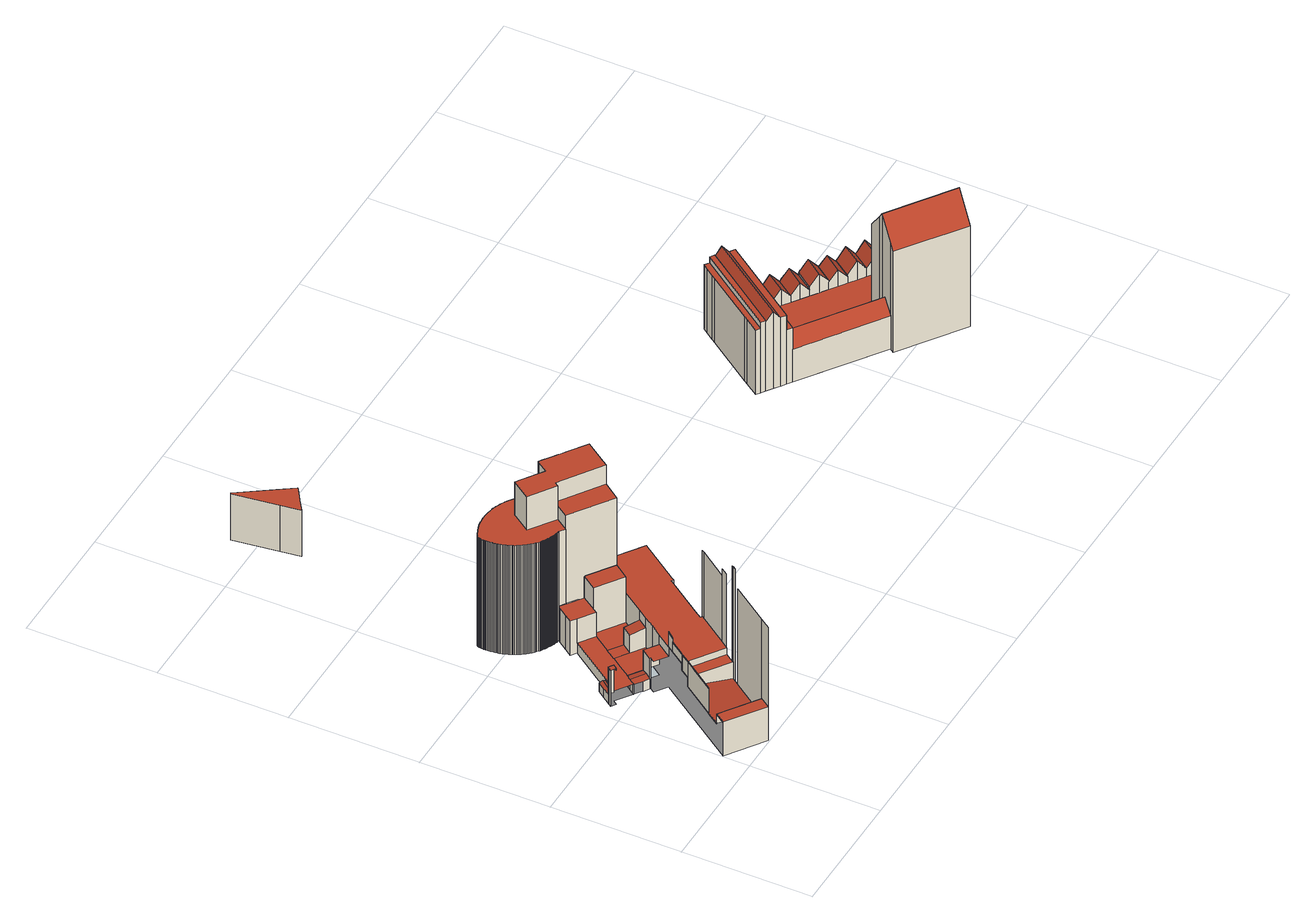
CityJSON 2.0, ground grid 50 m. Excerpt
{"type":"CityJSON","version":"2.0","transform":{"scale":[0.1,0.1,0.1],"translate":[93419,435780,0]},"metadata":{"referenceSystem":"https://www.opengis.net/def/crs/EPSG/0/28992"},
"CityObjects":{
"object1":{"type":"GenericCityObject","geometry":[{"type":"MultiSurface","lod":"2","boundaries":[[[0,1,2,3]]]}]},
"object2":{"type":"GenericCityObject","geometry":[{"type":"MultiSurface","lod":"2","boundaries":[[[4,0,3,5]]]}]},
"building1":{"type":"Building","attributes":{"TerrainHeight":3.89,"bron_geo":"Lidar 15-30 punten - nov. 2008","bron_tex":"UltraCAM-X 10cm juni 2008","status":"1","voll_tex":"complete"},"geometry":[{"type":"MultiSurface","lod":"2","boundaries":[[[6,7,8]],[[9,10,11,12,13]],[[14,15,11,10]],[[16,17,18,19,20]],[[21,22,23,24,25,26,27,28,29]],[[30,31,32,33,34]],[[32,35,36,33]],[[37,38,39,40]],[[41,42,43,44]],[[45,46,47,48,49,50,51,52,53]],[[54,55,56,57,58,59,60,61,62,63,64,65,66,67,68,69,70,71,72]],[[73,74,75,76]],[[77,78,79,80,81,82]],[[83,84,85]],[[86,87,88,89]],[[90,91,92,93,94,95]],[[96,97,98,99,100,101]],[[102,103,104,24,23,22]],[[105,106,107,25]],[[108,109,110,111,112,113,114,115,116,117,118,119,120,121,122,123,124,125,126,127,128,129,130,131,132,133,134,135]],[[136,137,138,139]],[[140,141,116,142]],[[143,144,141,140]],[[145,115,137,146]],[[147,114,115,145]],[[148,149,150,151]],[[151,72,152,148]],[[8,153,154,6]],[[7,95,94,8]],[[6,101,100,7]],[[155,156,157,158]],[[158,152,71,155]],[[13,125,159,9]],[[12,126,125,13]],[[11,160,126,12]],[[15,127,160,11]],[[19,124,123,20]],[[18,159,124,19]],[[161,10,9,18]],[[17,14,10,161]],[[16,162,163,17]],[[28,15,14,29]],[[27,128,127,28]],[[21,164,2,22]],[[33,165,164,34]],[[31,166,167,32]],[[30,168,166,31]],[[36,2,165,33]],[[32,167,169,35]],[[39,25,24,40]],[[38,170,25,39]],[[40,24,171,37]],[[43,48,47,44]],[[42,133,172,43]],[[41,66,65,42]],[[44,107,106,41]],[[52,130,129,53]],[[51,131,130,52]],[[50,132,131,51]],[[48,172,173,49]],[[46,26,107,47]],[[45,27,26,46]],[[53,129,128,45]],[[70,78,77,71]],[[69,103,102,70]],[[68,104,103,69]],[[67,74,73,68]],[[66,106,105,67]],[[63,135,134,64]],[[60,110,109,61]],[[59,111,110,60]],[[58,112,111,59]],[[57,113,112,58]],[[56,114,113,57]],[[72,93,92,54]],[[75,38,37,76]],[[74,105,170,75]],[[76,171,104,73]],[[80,166,120,81]],[[79,169,166,80]],[[78,102,174,79]],[[84,99,98,85]],[[83,91,90,84]],[[89,175,176,86]],[[88,97,96,89]],[[86,117,116,87]],[[93,177,178,94]],[[95,100,99,90]],[[101,179,180,96]],[[22,36,35,174]]],"semantics":{"surfaces":[{"type":"RoofSurface"},{"type":"GroundSurface"},{"type":"WallSurface"}],"values":[0,0,0,0,0,0,0,0,0,0,0,0,0,0,0,0,0,0,0,1,2,2,2,2,2,2,2,2,2,2,2,2,2,2,2,2,2,2,2,2,2,2,2,2,2,2,2,2,2,2,2,2,2,2,2,2,2,2,2,2,2,2,2,2,2,2,2,2,2,2,2,2,2,2,2,2,2,2,2,2,2,2,2,2,2,2,2,2,2,2]}}]},
"object3":{"type":"GenericCityObject","geometry":[{"type":"MultiSurface","lod":"2","boundaries":[[[181,182,183,184]]]}]},
"building2":{"type":"Building","attributes":{"TerrainHeight":3.73,"bron_geo":"Lidar 15-30 punten - nov. 2008","bron_tex":"UltraCAM-X 10cm juni 2008","status":"1","voll_tex":"complete"},"geometry":[{"type":"MultiSurface","lod":"2","boundaries":[[[185,186,187,188,189,190,191,192,193,194,195,196,197,198,199]],[[200,201,202,203,204,205,206,207,208,209,210,211,212,213,214,215,216,217,218,219,220,221,222,223,224,225,226,227,228,229,230,231,232,233,234,235,236,237,238,239,240,241,242,243,244,245,246,247,248,249,250,251,252,253,254,255,256,257,258,259,260,261,262,263,264,265,266,267,268,269,270,271,272,273,274,275,276,277,278,279,280,281,282,283,284,285,286,287,288,289,290,291,292,293,294,295,296,297,298,299,300,301,302,303,304,305,306,307,308,309,310,311,312,313,314,315,316,317,318,319,320,321,322,323,324,325,326,327,328,329,330,331,332,333,334,335,336,337,338,339,340,341,342,343,344,345,346,347,348,349,350,351,352,353,354,355,356,357,358,359,360,361,362,363,364,365,366,367]],[[368,369,370]],[[371,372,373]],[[374,375,376,377,378]],[[379,380,381,382,383,134,133,132,384,385,386,387,388,389,390,391,392,393,394,395,396,397,398,399,400,401,402,403,404,405,406,407,408,409,410,411,412,413,414,415,416,417,418,419,420,421,422,423,424,425,426,427,428,429,430,431,432,433,434,435,436,437,438,439,440,441,442,443,444,445,446,447,448,449,450,451,452,453,454,455,456,457,458,459,460,461,462,463,464,465,466,467,468,469,470,471,472,473,474,475,476,477,478,479,480,481,482,483,484,485,486,487,488,489,490,491,492,493,494,495,496,497,498,499,500,501,502,503,504,505,506,507,508,509,510,511,512,513,514,515,516,517,518,519,520,521,522,523,524,525,526,527,528,529,530,531,532,533,534,535,536,537,538,539,540,541,542,543,544,545,546,547]],[[197,201,200,198]],[[196,202,201,197]],[[195,203,202,196]],[[194,546,545,195]],[[193,547,546,194]],[[192,379,547,193]],[[191,380,379,192]],[[190,381,380,191]],[[189,382,381,190]],[[188,383,382,189]],[[187,134,383,188]],[[186,372,371,187]],[[185,376,375,186]],[[199,377,376,185]],[[198,200,367,199]],[[296,452,451,297]],[[295,453,452,296]],[[294,454,453,295]],[[293,455,454,294]],[[292,456,455,293]],[[291,457,456,292]],[[290,458,457,291]],[[289,459,458,290]],[[288,460,459,289]],[[287,461,460,288]],[[286,462,461,287]],[[285,463,462,286]],[[284,464,463,285]],[[283,465,464,284]],[[282,466,465,283]],[[281,467,466,282]],[[280,468,467,281]],[[279,469,468,280]],[[278,470,469,279]],[[277,471,470,278]],[[276,472,471,277]],[[275,473,472,276]],[[274,474,473,275]],[[273,475,474,274]],[[272,476,475,273]],[[271,477,476,272]],[[270,478,477,271]],[[269,479,478,270]],[[268,480,479,269]],[[267,481,480,268]],[[266,482,481,267]],[[265,483,482,266]],[[264,484,483,265]],[[263,485,484,264]],[[262,486,485,263]],[[261,487,486,262]],[[260,488,487,261]],[[259,489,488,260]],[[258,490,489,259]],[[257,491,490,258]],[[256,492,491,257]],[[255,493,492,256]],[[254,494,493,255]],[[253,495,494,254]],[[252,496,495,253]],[[251,497,496,252]],[[250,498,497,251]],[[249,499,498,250]],[[248,500,499,249]],[[247,501,500,248]],[[246,502,501,247]],[[245,503,502,246]],[[244,504,503,245]],[[243,505,504,244]],[[242,506,505,243]],[[241,507,506,242]],[[240,508,507,241]],[[239,509,508,240]],[[238,510,509,239]],[[237,511,510,238]],[[236,512,511,237]],[[235,513,512,236]],[[234,514,513,235]],[[233,515,514,234]],[[232,516,515,233]],[[231,517,516,232]],[[230,518,517,231]],[[229,519,518,230]],[[228,520,519,229]],[[227,521,520,228]],[[226,522,521,227]],[[225,523,522,226]],[[224,524,523,225]],[[223,525,524,224]],[[222,526,525,223]],[[221,527,526,222]],[[220,528,527,221]],[[219,529,528,220]],[[218,530,529,219]],[[217,531,530,218]],[[216,532,531,217]],[[215,533,532,216]],[[214,534,533,215]],[[213,535,534,214]],[[212,536,535,213]],[[211,537,536,212]],[[210,538,537,211]],[[209,539,538,210]],[[208,540,539,209]],[[207,541,540,208]],[[206,542,541,207]],[[205,543,542,206]],[[204,544,543,205]],[[203,545,544,204]],[[365,370,369,366]],[[364,384,132,365]],[[363,385,384,364]],[[362,386,385,363]],[[361,387,386,362]],[[360,388,387,361]],[[359,389,388,360]],[[358,390,389,359]],[[357,391,390,358]],[[356,392,391,357]],[[355,393,392,356]],[[354,394,393,355]],[[353,395,394,354]],[[352,396,395,353]],[[351,397,396,352]],[[350,398,397,351]],[[349,399,398,350]],[[348,400,399,349]],[[347,401,400,348]],[[346,402,401,347]],[[345,403,402,346]],[[344,404,403,345]],[[343,405,404,344]],[[342,406,405,343]],[[341,407,406,342]],[[340,408,407,341]],[[339,409,408,340]],[[338,410,409,339]],[[337,411,410,338]],[[336,412,411,337]],[[335,413,412,336]],[[334,414,413,335]],[[333,415,414,334]],[[332,416,415,333]],[[331,417,416,332]],[[330,418,417,331]],[[329,419,418,330]],[[328,420,419,329]],[[327,421,420,328]],[[326,422,421,327]],[[325,423,422,326]],[[324,424,423,325]],[[323,425,424,324]],[[322,426,425,323]],[[321,427,426,322]],[[320,428,427,321]],[[319,429,428,320]],[[318,430,429,319]],[[317,431,430,318]],[[316,432,431,317]],[[315,433,432,316]],[[314,434,433,315]],[[313,435,434,314]],[[312,436,435,313]],[[311,437,436,312]],[[310,438,437,311]],[[309,439,438,310]],[[308,440,439,309]],[[307,441,440,308]],[[306,442,441,307]],[[305,443,442,306]],[[304,444,443,305]],[[303,445,444,304]],[[302,446,445,303]],[[301,447,446,302]],[[300,448,447,301]],[[299,449,448,300]],[[298,450,449,299]],[[297,451,450,298]],[[368,173,548,369]],[[370,50,49,368]],[[373,65,64,371]],[[377,367,366,378]],[[374,373,372,375]],[[378,548,133,374]]],"semantics":{"surfaces":[{"type":"RoofSurface"},{"type":"GroundSurface"},{"type":"WallSurface"}],"values":[0,0,0,0,0,1,2,2,2,2,2,2,2,2,2,2,2,2,2,2,2,2,2,2,2,2,2,2,2,2,2,2,2,2,2,2,2,2,2,2,2,2,2,2,2,2,2,2,2,2,2,2,2,2,2,2,2,2,2,2,2,2,2,2,2,2,2,2,2,2,2,2,2,2,2,2,2,2,2,2,2,2,2,2,2,2,2,2,2,2,2,2,2,2,2,2,2,2,2,2,2,2,2,2,2,2,2,2,2,2,2,2,2,2,2,2,2,2,2,2,2,2,2,2,2,2,2,2,2,2,2,2,2,2,2,2,2,2,2,2,2,2,2,2,2,2,2,2,2,2,2,2,2,2,2,2,2,2,2,2,2,2,2,2,2,2,2,2,2,2,2,2,2,2,2,2,2,2,2,2,2,2,2,2,2,2,2,2,2,2]}}]},
"building3":{"type":"Building","attributes":{"TerrainHeight":0.1,"bron_geo":"Lidar 15-30 punten - nov. 2008","bron_tex":"UltraCAM-X 10cm juni 2008","status":"1","voll_tex":"complete"},"geometry":[{"type":"MultiSurface","lod":"2","boundaries":[[[549,550,551,552,553,554,555,556,557,558]],[[559,560,561,562,563,564,565,566,567,568]],[[557,568,567,558]],[[556,559,568,557]],[[555,560,559,556]],[[554,561,560,555]],[[553,562,561,554]],[[552,563,562,553]],[[551,564,563,552]],[[550,565,564,551]],[[549,566,565,550]],[[558,567,566,549]]],"semantics":{"surfaces":[{"type":"RoofSurface"},{"type":"GroundSurface"},{"type":"WallSurface"}],"values":[0,1,2,2,2,2,2,2,2,2,2,2]}}]},
"building4":{"type":"Building","attributes":{"TerrainHeight":3.5,"bron_geo":"Lidar 15-30 punten - nov. 2008","bron_tex":"UltraCAM-X 10cm juni 2008","status":"1","voll_tex":"complete"},"geometry":[{"type":"MultiSurface","lod":"2","boundaries":[[[569,570,571,572,573,574,575,576,577,578,579,580,581,582,583,584,585]],[[586,587,588,589]],[[587,590,591,588]],[[592,593,594,595,596,597]],[[598,599,593,592]],[[600,601,602,603,604]],[[604,603,605,606,607,608,609]],[[610,611,612,613,614]],[[614,613,615,616,617,618]],[[619,620,621,622,623,624]],[[625,626,627,620,619]],[[628,629,630,631,632,633,634]],[[635,636,637,629,628]],[[638,639,640,641,599,598]],[[642,643,639,638]],[[644,645,646,647,648,649]],[[624,623,645,644]],[[650,651,652,653]],[[653,652,654,655,643,642]],[[656,657,658,659,660,661,662]],[[663,664,665,666,667]],[[668,669,670,664,663]],[[671,672,673,674]],[[675,676,677,678,679,680]],[[681,675,680,682,683]],[[684,685,686,687,688,689,690,691,692]],[[693,694,669,668]],[[695,696,697,698,699,700,701,702,703,704,705,706,707,708,709,710,711,712,713,714,715,716,717,718,719,720,721,722,723,724,725,726,727]],[[582,728,729,583]],[[580,730,731,581]],[[579,732,730,580]],[[573,698,733,574]],[[572,699,698,573]],[[571,700,699,572]],[[570,701,700,571]],[[588,734,735,589]],[[586,705,736,587]],[[589,735,705,586]],[[591,737,734,588]],[[590,585,584,591]],[[587,736,738,590]],[[612,739,740,613]],[[611,741,739,612]],[[614,742,578,610]],[[616,722,743,617]],[[615,723,722,616]],[[613,740,723,615]],[[618,579,742,614]],[[622,726,744,623]],[[621,727,726,622]],[[620,745,727,621]],[[624,577,746,619]],[[627,747,745,620]],[[626,748,747,627]],[[619,746,576,625]],[[595,713,749,596]],[[594,714,713,595]],[[593,750,714,594]],[[597,729,751,592]],[[599,752,750,593]],[[592,751,728,598]],[[633,651,650,634]],[[632,719,753,633]],[[631,720,719,632]],[[630,721,720,631]],[[629,754,721,630]],[[634,730,755,628]],[[637,756,754,629]],[[636,743,756,637]],[[635,618,617,636]],[[628,755,732,635]],[[641,715,752,599]],[[640,716,715,641]],[[639,757,716,640]],[[598,582,758,638]],[[643,759,757,639]],[[638,758,581,642]],[[648,611,610,649]],[[647,724,741,648]],[[646,725,724,647]],[[645,760,725,646]],[[649,578,761,644]],[[623,744,760,645]],[[644,761,577,624]],[[651,753,762,652]],[[653,763,730,650]],[[655,717,759,643]],[[654,718,717,655]],[[652,762,718,654]],[[642,731,763,653]],[[660,764,765,661]],[[659,749,764,660]],[[658,597,596,659]],[[657,584,583,658]],[[656,735,737,657]],[[662,766,735,656]],[[665,767,768,666]],[[664,769,767,665]],[[667,770,771,663]],[[670,772,769,664]],[[669,773,772,670]],[[663,771,774,668]],[[673,685,684,674]],[[672,768,775,673]],[[671,667,666,672]],[[674,776,770,671]],[[679,738,777,680]],[[678,569,585,679]],[[677,570,569,678]],[[676,702,701,677]],[[675,778,702,676]],[[682,705,704,683]],[[680,777,705,682]],[[681,703,778,675]],[[683,704,703,681]],[[691,707,706,692]],[[690,708,707,691]],[[689,709,708,690]],[[688,710,709,689]],[[687,711,710,688]],[[686,712,711,687]],[[685,775,712,686]],[[692,706,776,684]],[[694,765,773,669]],[[693,662,661,694]],[[668,774,766,693]],[[602,779,780,603]],[[601,733,779,602]],[[600,575,574,601]],[[604,781,575,600]],[[608,626,625,609]],[[607,695,748,608]],[[606,696,695,607]],[[605,697,696,606]],[[603,780,697,605]],[[609,576,781,604]]],"semantics":{"surfaces":[{"type":"RoofSurface"},{"type":"GroundSurface"},{"type":"WallSurface"}],"values":[0,0,0,0,0,0,0,0,0,0,0,0,0,0,0,0,0,0,0,0,0,0,0,0,0,0,0,1,2,2,2,2,2,2,2,2,2,2,2,2,2,2,2,2,2,2,2,2,2,2,2,2,2,2,2,2,2,2,2,2,2,2,2,2,2,2,2,2,2,2,2,2,2,2,2,2,2,2,2,2,2,2,2,2,2,2,2,2,2,2,2,2,2,2,2,2,2,2,2,2,2,2,2,2,2,2,2,2,2,2,2,2,2,2,2,2,2,2,2,2,2,2,2,2,2,2,2,2,2,2,2,2,2,2,2,2]}}]}
},
"vertices":[
[306,529,0],[277,488,0],[177,559,0],[205,600,0],
[334,569,0],[234,640,0],
[66,189,225],[156,317,225],[177,346,225],[68,575,40],[76,569,44],[118,622,44],[107,629,38],[87,602,39],[86,562,39],[127,615,39],[74,547,162],[86,562,162],[68,575,162],[63,568,162],[57,559,162],[148,518,46],[177,559,46],[205,600,46],[234,640,46],[260,678,46],[307,745,46],[248,787,46],[127,615,46],[86,562,46],[177,498,45],[198,483,45],[213,503,49],[162,539,49],[148,518,45],[227,524,45],[177,559,45],[284,605,47],[311,642,47],[260,678,47],[234,640,47],[418,689,250],[458,745,250],[357,816,250],[318,759,250],[248,787,153],[307,745,153],[318,759,153],[357,816,153],[346,824,153],[277,872,153],[271,863,153],[247,830,153],[228,802,153],[323,254,180],[421,392,180],[428,402,180],[421,407,180],[438,433,180],[525,556,180],[542,580,180],[550,575,180],[557,586,180],[665,740,180],[524,839,180],[458,745,180],[418,689,180],[361,607,180],[334,569,180],[306,529,180],[277,488,180],[237,432,180],[182,353,180],[334,569,135],[361,607,135],[311,642,124],[284,605,124],[237,432,137],[277,488,137],[227,524,137],[198,483,137],[201,481,137],[190,465,137],[300,221,580],[298,217,580],[289,205,580],[7,104,151],[148,5,151],[175,44,151],[34,143,151],[298,217,151],[300,221,151],[323,254,151],[182,353,151],[177,346,151],[156,317,151],[34,143,110],[175,44,76],[289,205,76],[298,217,76],[156,317,110],[66,189,110],[277,488,46],[306,529,46],[334,569,46],[361,607,46],[418,689,46],[318,759,46],[557,586,0],[550,575,0],[542,580,0],[525,556,0],[438,433,0],[421,407,0],[428,402,0],[421,392,0],[148,5,0],[7,104,0],[237,432,0],[190,465,0],[201,481,0],[86,562,0],[74,547,0],[57,559,0],[63,568,0],[87,602,0],[107,629,0],[127,615,0],[248,787,0],[228,802,0],[247,830,0],[271,863,0],[277,872,0],[458,745,0],[524,839,0],[665,740,0],[343,282,507],[343,282,0],[326,258,0],[326,258,507],[175,44,507],[175,44,0],[148,5,507],[277,188,507],[277,188,0],[421,392,477],[343,282,477],[428,402,477],[220,408,225],[220,408,222],[182,353,222],[182,353,225],[220,408,180],[177,346,222],[66,189,222],[237,432,248],[237,432,245],[220,408,240],[220,408,243],[68,575,0],[118,622,0],[76,569,162],[74,547,153],[86,562,153],[148,518,0],[162,539,0],[198,483,0],[213,503,0],[177,498,0],[227,524,0],[311,642,46],[284,605,46],[357,816,0],[346,824,0],[227,524,46],[34,143,148],[7,104,148],[182,353,149],[177,346,149],[66,189,107],[34,143,107],
[361,607,0],[260,678,0],[318,759,0],[418,689,0],
[343,920,638],[504,809,638],[524,839,638],[574,910,638],[506,958,638],[484,973,638],[477,978,638],[455,993,638],[425,1015,638],[414,1022,638],[409,1015,638],[382,976,638],[284,1044,638],[234,972,638],[332,904,638],[234,972,489],[284,1044,489],[382,976,489],[409,1015,489],[385,1031,489],[394,1036,489],[391,1043,489],[388,1047,489],[385,1052,489],[381,1057,489],[378,1061,489],[374,1066,489],[371,1070,489],[367,1074,489],[363,1078,489],[358,1082,489],[354,1086,489],[350,1089,489],[345,1093,489],[341,1096,489],[336,1099,489],[332,1102,489],[327,1105,489],[322,1108,489],[317,1110,489],[314,1112,489],[311,1113,489],[308,1114,489],[305,1115,489],[302,1117,489],[299,1118,489],[296,1119,489],[293,1120,489],[290,1121,489],[288,1122,489],[286,1122,489],[284,1123,489],[282,1124,489],[281,1124,489],[279,1125,489],[277,1125,489],[275,1126,489],[272,1126,489],[267,1127,489],[262,1128,489],[257,1129,489],[252,1130,489],[246,1131,489],[241,1131,489],[236,1131,489],[230,1132,489],[225,1132,489],[220,1132,489],[214,1131,489],[209,1131,489],[203,1130,489],[198,1130,489],[192,1129,489],[187,1128,489],[181,1127,489],[176,1125,489],[172,1124,489],[167,1123,489],[163,1121,489],[159,1120,489],[155,1118,489],[151,1116,489],[147,1114,489],[143,1113,489],[139,1111,489],[138,1110,489],[136,1109,489],[135,1109,489],[134,1108,489],[132,1107,489],[131,1107,489],[130,1106,489],[129,1105,489],[127,1105,489],[124,1101,489],[124,1100,489],[124,1099,489],[123,1098,489],[123,1097,489],[123,1096,489],[123,1095,489],[122,1094,489],[122,1093,489],[122,1092,489],[122,1091,489],[122,1089,489],[121,1088,489],[121,1086,489],[121,1084,489],[121,1081,489],[120,1079,489],[120,1076,489],[120,1074,489],[120,1072,489],[121,1069,489],[121,1067,489],[121,1062,489],[121,1056,489],[121,1051,489],[122,1046,489],[122,1040,489],[123,1035,489],[124,1030,489],[125,1025,489],[126,1020,489],[127,1015,489],[129,1009,489],[130,1004,489],[132,999,489],[134,994,489],[135,989,489],[137,984,489],[140,979,489],[142,975,489],[144,970,489],[147,965,489],[150,960,489],[152,956,489],[155,951,489],[159,947,489],[162,942,489],[165,938,489],[169,934,489],[172,930,489],[176,926,489],[180,922,489],[184,918,489],[188,914,489],[192,911,489],[197,907,489],[201,904,489],[205,901,489],[209,899,489],[212,897,489],[215,895,489],[218,893,489],[221,891,489],[225,889,489],[228,888,489],[231,886,489],[235,884,489],[236,884,489],[237,883,489],[239,883,489],[240,882,489],[241,882,489],[243,881,489],[244,880,489],[245,880,489],[247,879,489],[248,879,489],[251,878,489],[253,877,489],[256,876,489],[258,876,489],[261,875,489],[264,874,489],[266,873,489],[269,873,489],[271,872,489],[277,872,489],[299,856,489],[332,904,489],[346,824,155],[299,856,155],[277,872,155],[524,839,181],[504,809,181],[458,745,181],[458,745,552],[504,809,552],[343,920,552],[332,904,552],[299,856,552],[455,993,0],[477,978,0],[484,973,0],[506,958,0],[574,910,0],[271,872,0],[269,873,0],[266,873,0],[264,874,0],[261,875,0],[258,876,0],[256,876,0],[253,877,0],[251,878,0],[248,879,0],[247,879,0],[245,880,0],[244,880,0],[243,881,0],[241,882,0],[240,882,0],[239,883,0],[237,883,0],[236,884,0],[235,884,0],[231,886,0],[228,888,0],[225,889,0],[221,891,0],[218,893,0],[215,895,0],[212,897,0],[209,899,0],[205,901,0],[201,904,0],[197,907,0],[192,911,0],[188,914,0],[184,918,0],[180,922,0],[176,926,0],[172,930,0],[169,934,0],[165,938,0],[162,942,0],[159,947,0],[155,951,0],[152,956,0],[150,960,0],[147,965,0],[144,970,0],[142,975,0],[140,979,0],[137,984,0],[135,989,0],[134,994,0],[132,999,0],[130,1004,0],[129,1009,0],[127,1015,0],[126,1020,0],[125,1025,0],[124,1030,0],[123,1035,0],[122,1040,0],[122,1046,0],[121,1051,0],[121,1056,0],[121,1062,0],[121,1067,0],[121,1069,0],[120,1072,0],[120,1074,0],[120,1076,0],[120,1079,0],[121,1081,0],[121,1084,0],[121,1086,0],[121,1088,0],[122,1089,0],[122,1091,0],[122,1092,0],[122,1093,0],[122,1094,0],[123,1095,0],[123,1096,0],[123,1097,0],[123,1098,0],[124,1099,0],[124,1100,0],[124,1101,0],[127,1105,0],[129,1105,0],[130,1106,0],[131,1107,0],[132,1107,0],[134,1108,0],[135,1109,0],[136,1109,0],[138,1110,0],[139,1111,0],[143,1113,0],[147,1114,0],[151,1116,0],[155,1118,0],[159,1120,0],[163,1121,0],[167,1123,0],[172,1124,0],[176,1125,0],[181,1127,0],[187,1128,0],[192,1129,0],[198,1130,0],[203,1130,0],[209,1131,0],[214,1131,0],[220,1132,0],[225,1132,0],[230,1132,0],[236,1131,0],[241,1131,0],[246,1131,0],[252,1130,0],[257,1129,0],[262,1128,0],[267,1127,0],[272,1126,0],[275,1126,0],[277,1125,0],[279,1125,0],[281,1124,0],[282,1124,0],[284,1123,0],[286,1122,0],[288,1122,0],[290,1121,0],[293,1120,0],[296,1119,0],[299,1118,0],[302,1117,0],[305,1115,0],[308,1114,0],[311,1113,0],[314,1112,0],[317,1110,0],[322,1108,0],[327,1105,0],[332,1102,0],[336,1099,0],[341,1096,0],[345,1093,0],[350,1089,0],[354,1086,0],[358,1082,0],[363,1078,0],[367,1074,0],[371,1070,0],[374,1066,0],[378,1061,0],[381,1057,0],[385,1052,0],[388,1047,0],[391,1043,0],[394,1036,0],[385,1031,0],[409,1015,0],[414,1022,0],[425,1015,0],[299,856,0],
[249,1921,206],[259,1844,206],[293,1867,206],[305,1875,206],[335,1895,206],[353,1907,206],[357,1910,206],[316,1970,206],[229,2100,206],[224,2097,206],[316,1970,0],[357,1910,0],[353,1907,0],[335,1895,0],[305,1875,0],[293,1867,0],[259,1844,0],[249,1921,0],[224,2097,0],[229,2100,0],
[2212,686,71],[2428,534,71],[2548,704,71],[2560,720,71],[2565,728,71],[2518,762,71],[2468,692,71],[2409,734,71],[2351,776,71],[2292,818,71],[2233,860,71],[2174,901,71],[2115,943,71],[2056,985,71],[1997,1027,71],[1874,853,71],[2177,637,71],[2130,570,147],[2153,604,202],[1849,819,202],[1825,785,147],[2177,637,148],[1874,853,147],[2027,1006,145],[2075,1075,145],[2063,1084,125],[2053,1091,108],[2046,1096,98],[1997,1027,98],[2056,985,98],[2105,1054,98],[2468,692,108],[2518,762,108],[2516,763,112],[2488,782,156],[2439,713,156],[2477,791,137],[2475,792,134],[2465,799,118],[2459,803,108],[2409,734,108],[2292,818,101],[2341,887,101],[2327,896,121],[2311,907,145],[2262,839,145],[2299,916,127],[2289,923,111],[2282,928,101],[2233,860,101],[2380,755,155],[2429,824,155],[2417,833,134],[2406,840,118],[2400,845,107],[2351,776,107],[2409,734,107],[2459,803,107],[2443,814,133],[2203,880,155],[2252,949,155],[2238,959,134],[2229,965,120],[2228,966,119],[2223,970,110],[2174,901,110],[2233,860,110],[2282,928,110],[2267,939,133],[2085,964,145],[2134,1033,145],[2121,1042,124],[2111,1049,108],[2115,943,98],[2164,1012,98],[2321,797,155],[2370,866,155],[2358,875,135],[2348,882,118],[2341,887,107],[2292,818,107],[2174,901,98],[2223,970,98],[2193,991,144],[2144,922,144],[2180,1000,123],[2170,1008,108],[1825,785,243],[1874,853,243],[1997,1027,243],[2046,1096,243],[2038,1102,243],[2027,1110,243],[1806,799,243],[1764,828,344],[1985,1139,344],[1964,1154,310],[1963,1155,309],[1742,844,309],[1786,813,309],[2007,1123,309],[2003,1127,316],[1742,844,315],[1963,1155,315],[1947,1166,315],[1726,856,315],[2404,451,560],[2451,517,451],[2428,534,451],[2212,686,451],[2177,637,531],[2165,620,560],[2357,385,451],[2130,570,478],[2118,554,452],[1726,856,288],[1947,1166,288],[1930,1178,288],[1916,1158,288],[1894,1128,288],[1884,1113,288],[1756,932,288],[1746,917,288],[1710,867,288],[1806,799,309],[2027,1110,309],[2465,799,0],[2475,792,0],[2477,791,0],[2565,728,0],[2560,720,0],[2548,704,0],[2428,534,0],[2451,517,0],[2357,385,0],[2118,554,0],[2130,570,0],[1710,867,0],[1746,917,0],[1756,932,0],[1884,1113,0],[1894,1128,0],[1916,1158,0],[1930,1178,0],[2053,1091,0],[2063,1084,0],[2111,1049,0],[2121,1042,0],[2170,1008,0],[2180,1000,0],[2228,966,0],[2229,965,0],[2238,959,0],[2289,923,0],[2299,916,0],[2348,882,0],[2358,875,0],[2406,840,0],[2417,833,0],[2056,985,0],[1997,1027,0],[2174,901,0],[2115,943,0],[2233,860,0],[2518,762,0],[1849,819,0],[1825,785,0],[2153,604,0],[1874,853,0],[2177,637,0],[2327,896,0],[2311,907,0],[2341,887,0],[2262,839,71],[2282,928,0],[2400,845,0],[2429,824,0],[2380,755,71],[2443,814,0],[2459,803,0],[2046,1096,0],[2075,1075,0],[2027,1006,0],[2105,1054,0],[2223,970,0],[2252,949,0],[2203,880,0],[2267,939,0],[2134,1033,0],[2085,964,71],[2164,1012,0],[2370,866,0],[2321,797,71],[2193,991,0],[2144,922,0],[2038,1102,0],[2027,1110,0],[1806,799,0],[1964,1154,0],[1963,1155,0],[1985,1139,0],[1742,844,0],[1764,828,0],[2003,1127,0],[2007,1123,0],[1786,813,0],[1947,1166,0],[1726,856,0],[2165,620,0],[2404,451,0],[2516,763,0],[2488,782,0],[2439,713,71]
]}
